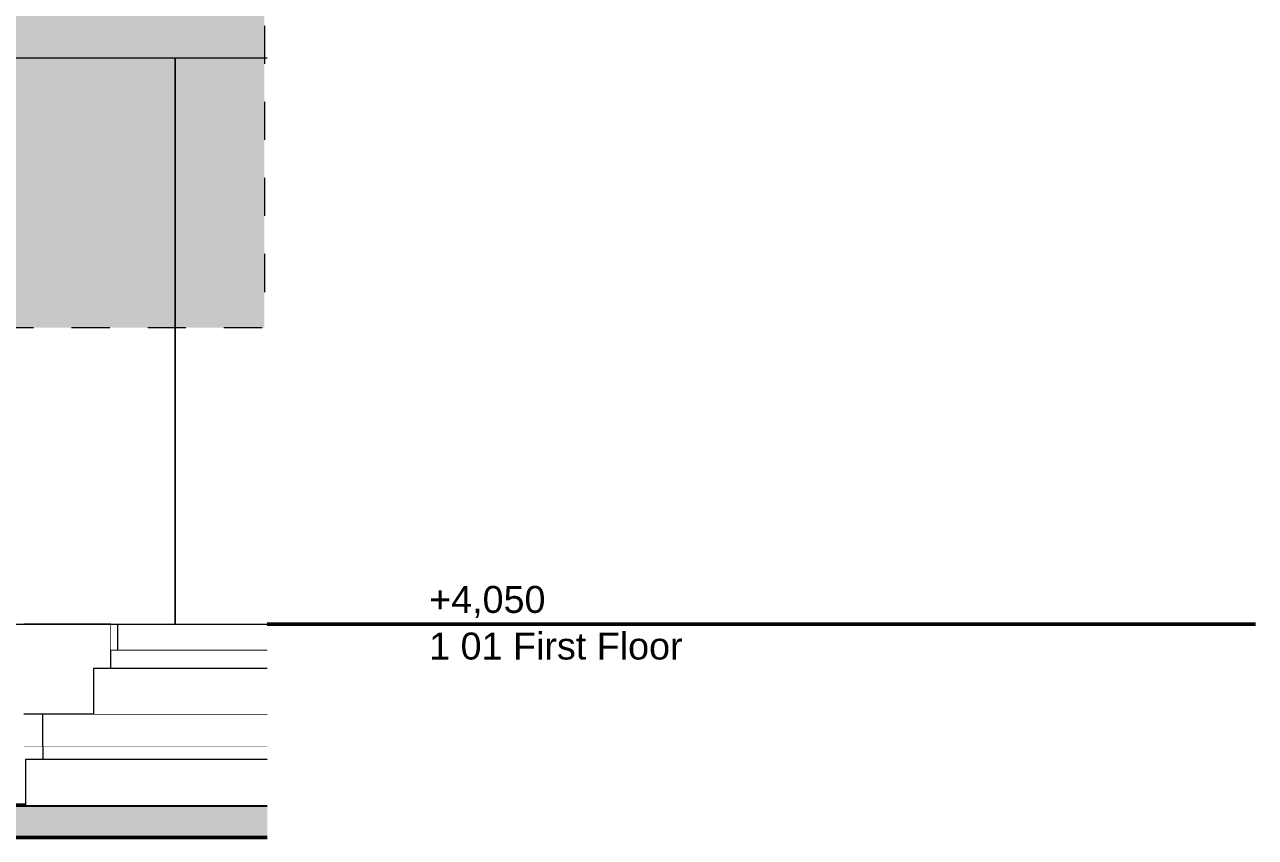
# Model space of a CAD drawing. Header units: millimetres. Extents: x -46169 to 237885, y -84465 to 18123.
# Drawn here: x 176110 to 180671, y -81073 to -78058 of the extents above; entities that cross this region are included whole.
import ezdxf

# ---------------------------------------------------------------- set-up
doc = ezdxf.new("R2010")
doc.units = ezdxf.units.MM
doc.header["$MEASUREMENT"] = 0
doc.linetypes.add('Dashed', pattern=[2822.222233, 1411.111116, -1411.111116])
doc.linetypes.add('Wipeout_Contour', pattern=[1000, 0, -1000])
for name, color, linetype, lineweight, true_color in [('0_Pen_No__25', 7, 'Continuous', 50, 0x2a2a2a), ('A-35-M_FFE_Sanitary_Pen_No__145', 7, 'Continuous', 0, 0xa6a6a6), ('New_A-20-M_Floor_Slab_Pen_No__29', 7, 'Continuous', 50, 0x2a2a2a), ('New_A-20-M_Floor_Slab_Pen_No__81', 7, 'Continuous', 20, 0x6a6a6a)]:
    doc.layers.add(name, color=color, linetype=linetype, lineweight=lineweight, true_color=true_color)
for name, color, linetype, lineweight in [('0_Pen_No__6', 7, 'Continuous', 35), ('0_Pen_No__85', 8, 'Continuous', 20), ('A-35-M_FFE_Sanitary_Pen_No__191', 7, 'Continuous', 5), ('New_A-20-M_Floor_Slab_Pen_No__87', 8, 'Continuous', 20), ('New_A-20-M_Floor_Slab_Pen_No__89', 8, 'Continuous', 20), ('New_A-25-M_Wall_Ext_Pen_No__87', 8, 'Continuous', 20), ('New_I-25-M_Wall_Finish_Pen_No__87', 8, 'Continuous', 20)]:
    doc.layers.add(name, color=color, linetype=linetype, lineweight=lineweight)
for name, color, linetype in [('New_A-20-M_Floor_Slab', 7, 'Continuous'), ('New_A-25-M_Wall_Ext', 7, 'Continuous'), ('New_I-25-M_Wall_Finish', 7, 'Continuous')]:
    doc.layers.add(name, color=color, linetype=linetype)
doc.styles.add('GENERATED_STYLE_2', font='')
doc.styles.get('GENERATED_STYLE_2').set_extended_font_data('Arial')

# ---------------------------------------------------------------- blocks, each defined once
blk = doc.blocks.new('Section Elem_129_3', base_point=(129666.7, -84332.6))
at = {"color": 254, "linetype": 'Wipeout_Contour', "lineweight": 0, "ltscale": 1151719.666154995}
blk.add_wipeout([(171506.7, -78182.6), (171506.7, -79726.4), (176107.1, -79726.4), (176107.1, -80282.6), (176666.5, -80282.6), (176666.5, -78182.6)], dxfattribs=at).dxf.layer = 'New_A-25-M_Wall_Ext'
at = {"color": 254, "linetype": 'Wipeout_Contour', "lineweight": 0, "ltscale": 774494.004228}
blk.add_wipeout([(176666.5, -78182.6), (176666.5, -80282.6), (176668.1, -80282.6), (176668.1, -78182.6)], dxfattribs=at).dxf.layer = 'New_A-25-M_Wall_Ext'
at = {"color": 254, "linetype": 'Wipeout_Contour', "lineweight": 0, "ltscale": 775119.912996}
blk.add_wipeout([(176668.1, -78182.6), (176668.1, -80282.6), (177009.4, -80282.6), (177009.4, -78182.6)], dxfattribs=at).dxf.layer = 'New_A-25-M_Wall_Ext'
at = {"layer": 'New_A-25-M_Wall_Ext_Pen_No__87', "linetype": 'Continuous'}
for p, q in [((176666.5, -78182.6), (176666.5, -80282.6)), ((176668.1, -78182.6), (176668.1, -80282.6))]:
    blk.add_line(p, q, dxfattribs=at)
blk = doc.blocks.new('Section Elem_131_3', base_point=(129666.7, -84332.6))
at = {"color": 254, "linetype": 'Wipeout_Contour', "lineweight": 0, "ltscale": 33598569.1956504}
blk.add_wipeout([(165097.1, -80735.1), (165025.4, -80735.1), (165025.4, -80783.9), (165090.1, -80783.9), (165090.1, -80952.9), (165025.4, -80952.9), (165025.4, -80953.1), (176113.3, -80953.1), (176113.3, -80784.1), (176178, -80784.1), (176178, -80735.1), (176107.1, -80735.1), (176107.1, -80952.4), (176072.1, -80952.4), (176072.1, -80942.4), (176097.1, -80942.4), (176097.1, -80735.1), (175832.1, -80735.1), (175832.1, -80952.4), (175797.1, -80952.4), (175797.1, -80942.4), (175822.1, -80942.4), (175822.1, -80735.1), (175282.1, -80735.1), (175282.1, -80942.4), (175307.6, -80942.4), (175307.6, -80952.4), (175246.6, -80952.4), (175246.6, -80942.4), (175272.1, -80942.4), (175272.1, -80735.1), (174732.1, -80735.1), (174732.1, -80942.4), (174757.1, -80942.4), (174757.1, -80952.4), (174696.6, -80952.4), (174696.6, -80942.4), (174722.1, -80942.4), (174722.1, -80735.1), (174182.1, -80735.1), (174182.1, -80942.4), (174207.1, -80942.4), (174207.1, -80952.4), (174146.6, -80952.4), (174146.6, -80942.4), (174172.1, -80942.4), (174172.1, -80735.1), (173632.1, -80735.1), (173632.1, -80942.4), (173657.1, -80942.4), (173657.1, -80952.4), (173596.6, -80952.4), (173596.6, -80942.4), (173622.1, -80942.4), (173622.1, -80735.1), (173082.1, -80735.1), (173082.1, -80942.4), (173107.1, -80942.4), (173107.1, -80952.4), (173046.6, -80952.4), (173046.6, -80942.4), (173072.1, -80942.4), (173072.1, -80735.1), (172532.1, -80735.1), (172532.1, -80942.4), (172557.1, -80942.4), (172557.1, -80952.4), (172497.1, -80952.4), (172497.1, -80942.4), (172522.1, -80942.4), (172522.1, -80735.1), (171982.1, -80735.1), (171982.1, -80942.4), (172007.6, -80942.4), (172007.6, -80952.4), (171946.6, -80952.4), (171946.6, -80942.4), (171972.1, -80942.4), (171972.1, -80735.1), (171432.1, -80735.1), (171432.1, -80942.4), (171457.1, -80942.4), (171457.1, -80952.4), (171397.1, -80952.4), (171397.1, -80942.4), (171422.1, -80942.4), (171422.1, -80735.1), (170882.1, -80735.1), (170882.1, -80942.4), (170907.6, -80942.4), (170907.6, -80952.4), (170846.6, -80952.4), (170846.6, -80942.4), (170872.1, -80942.4), (170872.1, -80735.1), (170332.1, -80735.1), (170332.1, -80942.4), (170357.1, -80942.4), (170357.1, -80952.4), (170297.1, -80952.4), (170297.1, -80942.4), (170322.1, -80942.4), (170322.1, -80735.1), (169782.1, -80735.1), (169782.1, -80942.4), (169807.6, -80942.4), (169807.6, -80952.4), (169746.6, -80952.4), (169746.6, -80942.4), (169772.1, -80942.4), (169772.1, -80735.1), (169232.1, -80735.1), (169232.1, -80942.4), (169257.1, -80942.4), (169257.1, -80952.4), (169196.6, -80952.4), (169196.6, -80942.4), (169222.1, -80942.4), (169222.1, -80735.1), (168682.1, -80735.1), (168682.1, -80942.4), (168707.1, -80942.4), (168707.1, -80952.4), (168647.1, -80952.4), (168647.1, -80942.4), (168672.1, -80942.4), (168672.1, -80735.1), (168132.1, -80735.1), (168132.1, -80942.4), (168157.6, -80942.4), (168157.6, -80952.4), (168096.6, -80952.4), (168096.6, -80942.4), (168122.1, -80942.4), (168122.1, -80735.1), (167582.1, -80735.1), (167582.1, -80942.4), (167607.1, -80942.4), (167607.1, -80952.4), (167547.1, -80952.4), (167547.1, -80942.4), (167572.1, -80942.4), (167572.1, -80735.1), (167032.1, -80735.1), (167032.1, -80942.4), (167057.6, -80942.4), (167057.6, -80952.4), (166996.6, -80952.4), (166996.6, -80942.4), (167022.1, -80942.4), (167022.1, -80735.1), (166482.1, -80735.1), (166482.1, -80942.4), (166507.1, -80942.4), (166507.1, -80952.4), (166447.1, -80952.4), (166447.1, -80942.4), (166472.1, -80942.4), (166472.1, -80735.1), (165932.1, -80735.1), (165932.1, -80942.4), (165957.6, -80942.4), (165957.6, -80952.4), (165896.6, -80952.4), (165896.6, -80942.4), (165922.1, -80942.4), (165922.1, -80735.1), (165382.1, -80735.1), (165382.1, -80942.4), (165407.1, -80942.4), (165407.1, -80952.4), (165372.1, -80952.4), (165372.1, -80735.1), (165107.1, -80735.1), (165107.1, -80942.4), (165132.1, -80942.4), (165132.1, -80952.4), (165097.1, -80952.4)], dxfattribs=at).dxf.layer = 'New_A-20-M_Floor_Slab'
at = {"layer": 'New_A-20-M_Floor_Slab_Pen_No__87', "linetype": 'Continuous'}
blk.add_line((176178, -80735.1), (176107.1, -80735.1), dxfattribs=at)
blk = doc.blocks.new('Section Elem_132_3', base_point=(129666.7, -84332.6))
at = {"color": 254, "linetype": 'Wipeout_Contour', "lineweight": 0, "ltscale": 776736.552436}
blk.add_wipeout([(177009.4, -80735.1), (176178, -80735.1), (176178, -80784.1), (177009.4, -80784.1)], dxfattribs=at).dxf.layer = 'New_A-20-M_Floor_Slab'
at = {"layer": 'New_A-20-M_Floor_Slab_Pen_No__87', "linetype": 'Continuous'}
for p, q in [((177009.4, -80735.1), (176178, -80735.1)), ((176178, -80735.1), (176178, -80784.1))]:
    blk.add_line(p, q, dxfattribs=at)
blk = doc.blocks.new('Section Elem_134_3', base_point=(129666.7, -84332.6))
at = {"color": 254, "linetype": 'Wipeout_Contour', "lineweight": 0, "ltscale": 1162728.090523406}
blk.add_wipeout([(176107.1, -80282.6), (176107.1, -80615.1), (176365.2, -80615.1), (176365.2, -80446.1), (176429.9, -80446.1), (176429.9, -80282.6)], dxfattribs=at).dxf.layer = 'New_A-20-M_Floor_Slab'
at = {"layer": 'New_A-20-M_Floor_Slab_Pen_No__87', "linetype": 'Continuous'}
for q in [(176107.1, -80282.6), (176429.9, -80377.1)]:
    blk.add_line((176429.9, -80282.6), q, dxfattribs=at)
blk = doc.blocks.new('Section Elem_135_3', base_point=(129666.7, -84332.6))
at = {"color": 254, "linetype": 'Wipeout_Contour', "lineweight": 0, "ltscale": 776616.989737}
blk.add_wipeout([(176429.9, -80446.1), (177009.4, -80446.1), (177009.4, -80377.1), (176429.9, -80377.1)], dxfattribs=at).dxf.layer = 'New_A-20-M_Floor_Slab'
at = {"layer": 'New_A-20-M_Floor_Slab_Pen_No__87', "linetype": 'Continuous'}
for p, q in [((176429.9, -80446.1), (176429.9, -80377.1)), ((176429.9, -80377.1), (177009.4, -80377.1))]:
    blk.add_line(p, q, dxfattribs=at)
blk = doc.blocks.new('Section Elem_177_3', base_point=(129666.7, -84332.6))
at = {"color": 254, "linetype": 'Wipeout_Contour', "lineweight": 0, "ltscale": 774954.688522}
blk.add_wipeout([(176107.1, -80735.1), (176178, -80735.1), (176178, -80615.1), (176107.1, -80615.1)], dxfattribs=at).dxf.layer = 'New_A-20-M_Floor_Slab'
at = {"layer": 'New_A-20-M_Floor_Slab_Pen_No__89', "linetype": 'Continuous'}
blk.add_line((176107.1, -80615.1), (176178, -80615.1), dxfattribs=at)
blk = doc.blocks.new('Section Elem_178_3', base_point=(129666.7, -84332.6))
at = {"color": 254, "linetype": 'Wipeout_Contour', "lineweight": 0, "ltscale": 775474.338787}
blk.add_wipeout([(176429.9, -80282.6), (176429.9, -80377.1), (176456.2, -80377.1), (176456.2, -80282.6)], dxfattribs=at).dxf.layer = 'New_A-20-M_Floor_Slab'
at = {"color": 254, "linetype": 'Wipeout_Contour', "lineweight": 0, "ltscale": 970812.501166}
blk.add_wipeout([(177009.4, -80282.6), (176456.2, -80282.6), (176456.2, -80377.1), (176876.8, -80377.1), (177009.4, -80377.1)], dxfattribs=at).dxf.layer = 'New_A-20-M_Floor_Slab'
at = {"layer": 'New_A-20-M_Floor_Slab_Pen_No__89', "linetype": 'Continuous'}
for p, q in [((176429.9, -80282.6), (176456.2, -80282.6)), ((176456.2, -80282.6), (177009.4, -80282.6)), ((176456.2, -80377.1), (176456.2, -80282.6))]:
    blk.add_line(p, q, dxfattribs=at)
blk = doc.blocks.new('Section Elem_183_3', base_point=(129666.7, -84332.6))
at = {"layer": 'New_A-20-M_Floor_Slab_Pen_No__81', "linetype": 'Continuous', "lineweight": 0, "true_color": 0x353535}
blk.add_hatch(color=250, dxfattribs=at).paths.add_polyline_path([(177009.4, -80953.1), (175986.3, -80953.1), (175986.3, -81073.1), (177009.4, -81073.1)])
at = {"layer": 'New_A-20-M_Floor_Slab_Pen_No__29', "linetype": 'Continuous'}
for p, q in [((177009.4, -80953.1), (175986.3, -80953.1)), ((177009.4, -81073.1), (175986.3, -81073.1))]:
    blk.add_line(p, q, dxfattribs=at)
blk = doc.blocks.new('Section Elem_184_3', base_point=(129666.7, -84332.6))
at = {"color": 254, "linetype": 'Wipeout_Contour', "lineweight": 0, "ltscale": 776596.06744}
blk.add_wipeout([(176178, -80615.1), (176178, -80735.1), (177009.4, -80735.1), (177009.4, -80615.1)], dxfattribs=at).dxf.layer = 'New_A-20-M_Floor_Slab'
at = {"layer": 'New_A-20-M_Floor_Slab_Pen_No__89', "linetype": 'Continuous'}
for p, q in [((176178, -80615.1), (177009.4, -80615.1)), ((176178, -80735.1), (176178, -80615.1))]:
    blk.add_line(p, q, dxfattribs=at)
blk = doc.blocks.new('Section Elem_185_3', base_point=(129666.7, -84332.6))
at = {"color": 254, "linetype": 'Wipeout_Contour', "lineweight": 0, "ltscale": 776800.432185}
blk.add_wipeout([(176113.3, -80784.1), (176113.3, -80953.1), (177009.4, -80953.1), (177009.4, -80784.1)], dxfattribs=at).dxf.layer = 'New_A-20-M_Floor_Slab'
at = {"layer": 'New_A-20-M_Floor_Slab_Pen_No__89', "linetype": 'Continuous'}
for p, q in [((176113.3, -80784.1), (176113.3, -80953.1)), ((177009.4, -80784.1), (176113.3, -80784.1))]:
    blk.add_line(p, q, dxfattribs=at)
blk = doc.blocks.new('Section Elem_186_3', base_point=(129666.7, -84332.6))
at = {"color": 254, "linetype": 'Wipeout_Contour', "lineweight": 0, "ltscale": 776696.582207}
blk.add_wipeout([(177009.4, -80446.1), (176365.2, -80446.1), (176365.2, -80615.1), (177009.4, -80615.1)], dxfattribs=at).dxf.layer = 'New_A-20-M_Floor_Slab'
at = {"layer": 'New_A-20-M_Floor_Slab_Pen_No__89', "linetype": 'Continuous'}
for p, q in [((176365.2, -80446.1), (176365.2, -80615.1)), ((177009.4, -80446.1), (176365.2, -80446.1))]:
    blk.add_line(p, q, dxfattribs=at)
blk = doc.blocks.new('Section Elem_252_3', base_point=(129666.7, -84332.6))
at = {"layer": 'New_I-25-M_Wall_Finish_Pen_No__87', "linetype": 'Continuous'}
blk.add_line((177009.4, -78182.6), (164588.5, -78182.6), dxfattribs=at)
blk = doc.blocks.new('I-06 Lecture Theatre Elevation_STORY_MARKER', base_point=(129666.7, -84332.6))
at = {"layer": '0_Pen_No__25', "linetype": 'Continuous'}
for p, q in [((177009.4, -80282.6), (177109.4, -80282.6)), ((177109.4, -80282.6), (177209.4, -80282.6)), ((177409.4, -80282.6), (177209.4, -80282.6)), ((177409.4, -80282.6), (177609.4, -80282.6)), ((180671.4, -80282.6), (177609.4, -80282.6))]:
    blk.add_line(p, q, dxfattribs=at)
at = {"layer": '0_Pen_No__85', "linetype": 'Continuous'}
blk.add_line((164194, -80282.6), (177009.4, -80282.6), dxfattribs=at)
at = {"layer": '0_Pen_No__6', "char_height": 100, "attachment_point": 1, "style": 'GENERATED_STYLE_2'}
for s, insert in [('\\A1;{\\fArial|b0|i0|c0|p34;+4,050}', (177609.4, -80140.5)), ('\\A1;{\\fArial|b0|i0|c0|p34;1 01 First Floor}', (177609.4, -80313.3))]:
    blk.add_mtext(s, dxfattribs=dict(at, insert=insert))

msp = doc.modelspace()

# ---------------------------------------------------------------- block references
at = {"layer": 'New_A-20-M_Floor_Slab'}
msp.add_blockref('Section Elem_131_3', (129666.7, -84332.6), dxfattribs=at)
at = {"layer": 'New_A-25-M_Wall_Ext'}
msp.add_blockref('Section Elem_129_3', (129666.7, -84332.6), dxfattribs=at)

# ---------------------------------------------------------------- next in the draw order: hatches: boundary and pattern name
at = {"layer": 'A-35-M_FFE_Sanitary_Pen_No__145', "linetype": 'Continuous', "lineweight": 0, "ltscale": 0.1, "true_color": 0xe8e8e8}
msp.add_hatch(color=254, dxfattribs=at).paths.add_polyline_path([(164585.2, -76082.6), (176998.7, -76082.6), (176998.7, -79182.6), (171594.9, -79182.6), (171594.9, -78182.6), (169538.6, -78182.6), (169538.6, -79182.6), (164585.2, -79182.6)])

# ---------------------------------------------------------------- next in the draw order: linework, layer by layer
at = {"layer": 'A-35-M_FFE_Sanitary_Pen_No__191', "linetype": 'Dashed', "ltscale": 0.1, "flags": 128}
msp.add_lwpolyline([(164585.2, -76082.6), (176998.7, -76082.6), (176998.7, -79182.6), (171594.9, -79182.6), (171594.9, -78182.6), (169538.6, -78182.6), (169538.6, -79182.6), (164585.2, -79182.6)], close=True, dxfattribs=at)

# ---------------------------------------------------------------- next in the draw order: block references
at = {"layer": 'New_A-20-M_Floor_Slab'}
for name in ['Section Elem_134_3', 'Section Elem_132_3', 'Section Elem_183_3']:
    msp.add_blockref(name, (129666.7, -84332.6), dxfattribs=at)
at = {"layer": 'New_I-25-M_Wall_Finish'}
msp.add_blockref('Section Elem_252_3', (129666.7, -84332.6), dxfattribs=at)

# ---------------------------------------------------------------- next in the draw order: block references
at = {"layer": 'New_A-20-M_Floor_Slab'}
for name in ['Section Elem_135_3', 'Section Elem_177_3', 'Section Elem_185_3']:
    msp.add_blockref(name, (129666.7, -84332.6), dxfattribs=at)

# ---------------------------------------------------------------- next in the draw order: block references
for name in ['Section Elem_178_3', 'Section Elem_184_3']:
    msp.add_blockref(name, (129666.7, -84332.6), dxfattribs=at)

# ---------------------------------------------------------------- next in the draw order: block references
msp.add_blockref('Section Elem_186_3', (129666.7, -84332.6), dxfattribs=at)

# ---------------------------------------------------------------- next in the draw order: block references
at = {"linetype": 'Continuous', "lineweight": 0}
msp.add_blockref('I-06 Lecture Theatre Elevation_STORY_MARKER', (129666.7, -84332.6), dxfattribs=at)

doc.saveas('drawing.dxf')
